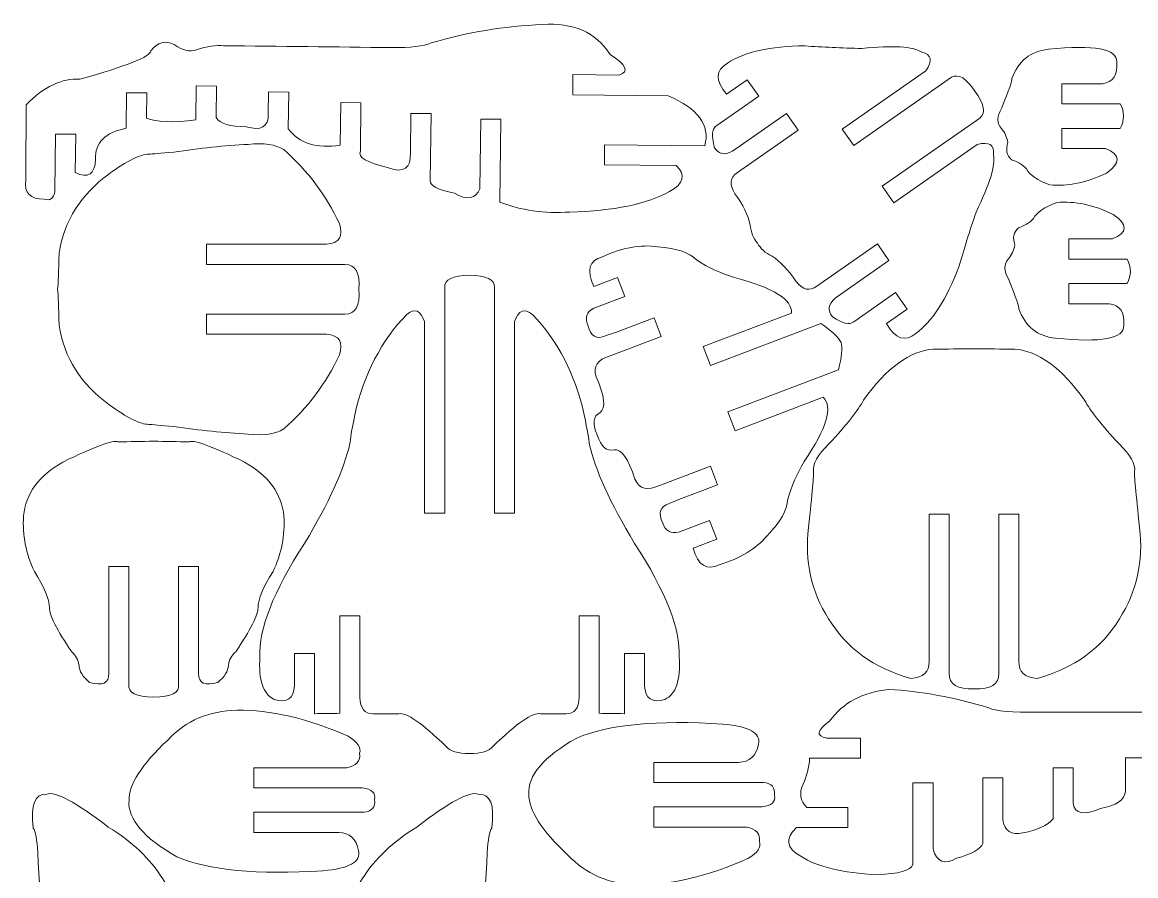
# Model space of a CAD drawing. Header units: inches. Extents: x -11.3 to 0.1, y -3 to 8.6.
# Drawn here: x -11.32 to -5.3, y 3.99 to 8.61 of the extents above; entities that cross this region are included whole.
import ezdxf

# ---------------------------------------------------------------- set-up
doc = ezdxf.new("R2010")
doc.units = ezdxf.units.IN
doc.header["$MEASUREMENT"] = 0
doc.layers.add('Layer 1', color=7, linetype='Continuous')

msp = doc.modelspace()

# ---------------------------------------------------------------- linework, layer by layer
at = {"layer": 'Layer 1', "color": 1, "lineweight": 9}
for points, knots in [([(-8.0953, 8.3255), (-8.0403, 8.3432), (-8.0569, 8.3805), (-8.1451, 8.4375), (-8.1451, 8.4375), (-8.2231, 8.5573), (-8.3448, 8.6109), (-8.51, 8.5983), (-8.51, 8.5983), (-8.7191, 8.59), (-8.9198, 8.5569), (-9.1122, 8.4989), (-9.1122, 8.4989), (-9.1539, 8.481), (-9.2249, 8.4728), (-9.3254, 8.4741)], [0, 0, 0, 0, 0.25, 0.25, 0.25, 0.25, 0.5, 0.5, 0.5, 0.5, 0.75, 0.75, 0.75, 0.75, 1, 1, 1, 1]), ([(-9.3254, 8.4741), (-9.6288, 8.4775), (-9.9322, 8.4809), (-10.2357, 8.4843), (-10.2357, 8.4843), (-10.2762, 8.4888), (-10.325, 8.4815), (-10.3823, 8.4623), (-10.3823, 8.4623), (-10.419, 8.4489), (-10.4593, 8.4582), (-10.503, 8.4901), (-10.503, 8.4901), (-10.55, 8.5152), (-10.5924, 8.5037), (-10.6301, 8.4556), (-10.6301, 8.4556), (-10.6307, 8.425), (-10.7583, 8.3742), (-11.0128, 8.3034)], [0, 0, 0, 0, 0.2, 0.2, 0.2, 0.2, 0.4, 0.4, 0.4, 0.4, 0.6, 0.6, 0.6, 0.6, 0.8, 0.8, 0.8, 0.8, 1, 1, 1, 1]), ([(-6.4371, 8.3485), (-6.398, 8.4032), (-6.4051, 8.437), (-6.4584, 8.4501), (-6.4584, 8.4501), (-6.5067, 8.4802), (-6.6145, 8.4865), (-6.7819, 8.4692), (-6.7819, 8.4692), (-6.8927, 8.4716), (-6.9959, 8.4763), (-7.0915, 8.4833), (-7.0915, 8.4833), (-7.2798, 8.4822), (-7.4193, 8.4508), (-7.51, 8.3891)], [0, 0, 0, 0, 0.25, 0.25, 0.25, 0.25, 0.5, 0.5, 0.5, 0.5, 0.75, 0.75, 0.75, 0.75, 1, 1, 1, 1]), ([(-5.4636, 7.9281), (-5.3818, 7.8939), (-5.3805, 7.8497), (-5.4598, 7.7956), (-5.4598, 7.7956), (-5.5667, 7.7439), (-5.6686, 7.7225), (-5.7655, 7.7313), (-5.7655, 7.7313), (-5.8316, 7.7552), (-5.8737, 7.7842), (-5.892, 7.8183), (-5.892, 7.8183), (-5.9153, 7.8422), (-5.9423, 7.8586), (-5.9731, 7.8674), (-5.9731, 7.8674), (-5.9996, 7.892), (-6.0058, 7.9229), (-5.992, 7.9601), (-5.992, 7.9601), (-5.9977, 7.9903), (-6.0096, 8.0156), (-6.0279, 8.0357), (-6.0279, 8.0357), (-6.0537, 8.0641), (-6.053, 8.1013), (-6.026, 8.1473), (-6.026, 8.1473), (-5.9864, 8.2456), (-5.9681, 8.2986), (-5.9712, 8.3061), (-5.9712, 8.3061), (-5.9367, 8.4019), (-5.8706, 8.4549), (-5.7731, 8.4649), (-5.7731, 8.4649), (-5.524, 8.4901), (-5.4007, 8.4675), (-5.4032, 8.3969), (-5.4032, 8.3969), (-5.3972, 8.3254), (-5.4233, 8.2859), (-5.4816, 8.2784)], [0, 0, 0, 0, 0.090909, 0.090909, 0.090909, 0.090909, 0.181818, 0.181818, 0.181818, 0.181818, 0.272727, 0.272727, 0.272727, 0.272727, 0.363636, 0.363636, 0.363636, 0.363636, 0.454545, 0.454545, 0.454545, 0.454545, 0.545455, 0.545455, 0.545455, 0.545455, 0.636364, 0.636364, 0.636364, 0.636364, 0.727273, 0.727273, 0.727273, 0.727273, 0.818182, 0.818182, 0.818182, 0.818182, 0.909091, 0.909091, 0.909091, 0.909091, 1, 1, 1, 1]), ([(-8.0953, 8.3255), (-8.0953, 8.3255), (-8.3458, 8.3283), (-8.3458, 8.3283), (-8.3458, 8.3283), (-8.3458, 8.3283), (-8.347, 8.2193), (-8.347, 8.2193), (-8.347, 8.2193), (-8.347, 8.2193), (-7.83, 8.2135), (-7.83, 8.2135)], [0, 0, 0, 0, 0.333333, 0.333333, 0.333333, 0.333333, 0.666667, 0.666667, 0.666667, 0.666667, 1, 1, 1, 1]), ([(-6.4371, 8.3485), (-6.4371, 8.3485), (-6.8889, 8.0332), (-6.8889, 8.0332), (-6.8889, 8.0332), (-6.8889, 8.0332), (-6.8265, 7.9438), (-6.8265, 7.9438), (-6.8265, 7.9438), (-6.8265, 7.9438), (-6.2972, 8.3132), (-6.2972, 8.3132)], [0, 0, 0, 0, 0.333333, 0.333333, 0.333333, 0.333333, 0.666667, 0.666667, 0.666667, 0.666667, 1, 1, 1, 1]), ([(-11.1482, 7.6966), (-11.1543, 7.6585), (-11.174, 7.6444), (-11.2073, 7.6541), (-11.2073, 7.6541), (-11.2823, 7.6531), (-11.3153, 7.688), (-11.3063, 7.7591), (-11.3063, 7.7591), (-11.3054, 7.8944), (-11.3045, 8.0297), (-11.3036, 8.165), (-11.3036, 8.165), (-11.2073, 8.2627), (-11.1104, 8.3089), (-11.0128, 8.3034)], [0, 0, 0, 0, 0.25, 0.25, 0.25, 0.25, 0.5, 0.5, 0.5, 0.5, 0.75, 0.75, 0.75, 0.75, 1, 1, 1, 1]), ([(-10.3857, 8.083), (-10.3857, 8.083), (-10.3836, 8.2673), (-10.3836, 8.2673), (-10.3836, 8.2673), (-10.3836, 8.2673), (-10.2746, 8.266), (-10.2746, 8.266), (-10.2746, 8.266), (-10.2746, 8.266), (-10.2766, 8.095), (-10.2766, 8.095)], [0, 0, 0, 0, 0.333333, 0.333333, 0.333333, 0.333333, 0.666667, 0.666667, 0.666667, 0.666667, 1, 1, 1, 1]), ([(-7.5152, 8.2215), (-7.5152, 8.2215), (-7.403, 8.2998), (-7.403, 8.2998), (-7.403, 8.2998), (-7.403, 8.2998), (-7.3407, 8.2104), (-7.3407, 8.2104), (-7.3407, 8.2104), (-7.3407, 8.2104), (-7.5676, 8.052), (-7.5676, 8.052)], [0, 0, 0, 0, 0.333333, 0.333333, 0.333333, 0.333333, 0.666667, 0.666667, 0.666667, 0.666667, 1, 1, 1, 1]), ([(-5.3843, 8.1694), (-5.3843, 8.1694), (-5.7005, 8.1694), (-5.7005, 8.1694), (-5.7005, 8.1694), (-5.7005, 8.1694), (-5.7005, 8.2784), (-5.7005, 8.2784), (-5.7005, 8.2784), (-5.7005, 8.2784), (-5.4816, 8.2784), (-5.4816, 8.2784)], [0, 0, 0, 0, 0.333333, 0.333333, 0.333333, 0.333333, 0.666667, 0.666667, 0.666667, 0.666667, 1, 1, 1, 1]), ([(-10.7624, 8.0381), (-10.7624, 8.0381), (-10.7603, 8.2299), (-10.7603, 8.2299), (-10.7603, 8.2299), (-10.7603, 8.2299), (-10.6513, 8.2287), (-10.6513, 8.2287), (-10.6513, 8.2287), (-10.6513, 8.2287), (-10.6528, 8.0916), (-10.6528, 8.0916)], [0, 0, 0, 0, 0.333333, 0.333333, 0.333333, 0.333333, 0.666667, 0.666667, 0.666667, 0.666667, 1, 1, 1, 1]), ([(-9.994, 8.1145), (-9.994, 8.1145), (-9.9926, 8.2346), (-9.9926, 8.2346), (-9.9926, 8.2346), (-9.9926, 8.2346), (-9.8836, 8.2333), (-9.8836, 8.2333), (-9.8836, 8.2333), (-9.8836, 8.2333), (-9.8859, 8.034), (-9.8859, 8.034)], [0, 0, 0, 0, 0.333333, 0.333333, 0.333333, 0.333333, 0.666667, 0.666667, 0.666667, 0.666667, 1, 1, 1, 1]), ([(-9.6045, 7.9459), (-9.6045, 7.9459), (-9.6019, 8.1772), (-9.6019, 8.1772), (-9.6019, 8.1772), (-9.6019, 8.1772), (-9.4929, 8.176), (-9.4929, 8.176), (-9.4929, 8.176), (-9.4929, 8.176), (-9.4959, 7.9144), (-9.4959, 7.9144)], [0, 0, 0, 0, 0.333333, 0.333333, 0.333333, 0.333333, 0.666667, 0.666667, 0.666667, 0.666667, 1, 1, 1, 1]), ([(-9.994, 8.1145), (-9.9929, 8.0446), (-10.0328, 8.0218), (-10.1139, 8.046), (-10.1139, 8.046), (-10.2006, 8.0463), (-10.2548, 8.0626), (-10.2766, 8.095)], [0, 0, 0, 0, 0.5, 0.5, 0.5, 0.5, 1, 1, 1, 1]), ([(-9.225, 7.9039), (-9.225, 7.9039), (-9.2226, 8.1182), (-9.2226, 8.1182), (-9.2226, 8.1182), (-9.2226, 8.1182), (-9.1136, 8.117), (-9.1136, 8.117), (-9.1136, 8.117), (-9.1136, 8.117), (-9.1177, 7.7535), (-9.1177, 7.7535)], [0, 0, 0, 0, 0.333333, 0.333333, 0.333333, 0.333333, 0.666667, 0.666667, 0.666667, 0.666667, 1, 1, 1, 1]), ([(-8.8491, 7.7109), (-8.8491, 7.7109), (-8.8448, 8.0876), (-8.8448, 8.0876), (-8.8448, 8.0876), (-8.8448, 8.0876), (-8.7358, 8.0864), (-8.7358, 8.0864), (-8.7358, 8.0864), (-8.7358, 8.0864), (-8.7409, 7.6385), (-8.7409, 7.6385)], [0, 0, 0, 0, 0.333333, 0.333333, 0.333333, 0.333333, 0.666667, 0.666667, 0.666667, 0.666667, 1, 1, 1, 1]), ([(-7.4822, 7.9131), (-7.4822, 7.9131), (-7.1901, 8.1169), (-7.1901, 8.1169), (-7.1901, 8.1169), (-7.1901, 8.1169), (-7.1278, 8.0276), (-7.1278, 8.0276), (-7.1278, 8.0276), (-7.1278, 8.0276), (-7.4562, 7.7983), (-7.4562, 7.7983)], [0, 0, 0, 0, 0.333333, 0.333333, 0.333333, 0.333333, 0.666667, 0.666667, 0.666667, 0.666667, 1, 1, 1, 1]), ([(-6.1435, 8.0931), (-6.1435, 8.0931), (-6.6729, 7.7236), (-6.6729, 7.7236), (-6.6729, 7.7236), (-6.6729, 7.7236), (-6.6105, 7.6343), (-6.6105, 7.6343), (-6.6105, 7.6343), (-6.6105, 7.6343), (-6.1587, 7.9496), (-6.1587, 7.9496)], [0, 0, 0, 0, 0.333333, 0.333333, 0.333333, 0.333333, 0.666667, 0.666667, 0.666667, 0.666667, 1, 1, 1, 1]), ([(-11.0381, 7.7976), (-10.9678, 7.7647), (-10.9314, 7.7889), (-10.9288, 7.87), (-10.9288, 7.87), (-10.9322, 7.9594), (-10.8767, 8.0155), (-10.7624, 8.0381)], [0, 0, 0, 0, 0.5, 0.5, 0.5, 0.5, 1, 1, 1, 1]), ([(-7.5676, 8.052), (-7.5929, 8.0365), (-7.5974, 7.9978), (-7.581, 7.9358), (-7.581, 7.9358), (-7.5606, 7.8978), (-7.5277, 7.8902), (-7.4822, 7.9131)], [0, 0, 0, 0, 0.5, 0.5, 0.5, 0.5, 1, 1, 1, 1]), ([(-5.4636, 7.9281), (-5.4636, 7.9281), (-5.7005, 7.9281), (-5.7005, 7.9281), (-5.7005, 7.9281), (-5.7005, 7.9281), (-5.7005, 8.0371), (-5.7005, 8.0371), (-5.7005, 8.0371), (-5.7005, 8.0371), (-5.3843, 8.0371), (-5.3843, 8.0371)], [0, 0, 0, 0, 0.333333, 0.333333, 0.333333, 0.333333, 0.666667, 0.666667, 0.666667, 0.666667, 1, 1, 1, 1]), ([(-11.1482, 7.6966), (-11.1482, 7.6966), (-11.1447, 8.0061), (-11.1447, 8.0061), (-11.1447, 8.0061), (-11.1447, 8.0061), (-11.0357, 8.0049), (-11.0357, 8.0049), (-11.0357, 8.0049), (-11.0357, 8.0049), (-11.0381, 7.7976), (-11.0381, 7.7976)], [0, 0, 0, 0, 0.333333, 0.333333, 0.333333, 0.333333, 0.666667, 0.666667, 0.666667, 0.666667, 1, 1, 1, 1]), ([(-9.6794, 7.4101), (-9.6095, 7.4162), (-9.5861, 7.4534), (-9.6095, 7.5219), (-9.6095, 7.5219), (-9.6807, 7.6754), (-9.7809, 7.8087), (-9.9101, 7.922), (-9.9101, 7.922), (-9.9542, 7.9503), (-10.0185, 7.9597), (-10.103, 7.9503), (-10.103, 7.9503), (-10.2309, 7.944), (-10.3652, 7.9301), (-10.5058, 7.9087), (-10.5058, 7.9087), (-10.577, 7.9026), (-10.6217, 7.8989), (-10.64, 7.8976), (-10.64, 7.8976), (-10.6851, 7.8982), (-10.7572, 7.8624), (-10.8565, 7.79), (-10.8565, 7.79), (-11.0075, 7.681), (-11.0973, 7.5382), (-11.126, 7.3615), (-11.126, 7.3615), (-11.1285, 7.2628), (-11.131, 7.1979), (-11.1335, 7.1668)], [0, 0, 0, 0, 0.125, 0.125, 0.125, 0.125, 0.25, 0.25, 0.25, 0.25, 0.375, 0.375, 0.375, 0.375, 0.5, 0.5, 0.5, 0.5, 0.625, 0.625, 0.625, 0.625, 0.75, 0.75, 0.75, 0.75, 0.875, 0.875, 0.875, 0.875, 1, 1, 1, 1]), ([(-6.1587, 7.9496), (-6.0939, 7.9674), (-6.0646, 7.949), (-6.0707, 7.8945), (-6.0707, 7.8945), (-6.0591, 7.8388), (-6.0903, 7.7354), (-6.1644, 7.5843), (-6.1644, 7.5843), (-6.2003, 7.4794), (-6.2315, 7.381), (-6.2579, 7.2889), (-6.2579, 7.2889), (-6.3239, 7.1125), (-6.4015, 6.9923), (-6.4907, 6.9285)], [0, 0, 0, 0, 0.25, 0.25, 0.25, 0.25, 0.5, 0.5, 0.5, 0.5, 0.75, 0.75, 0.75, 0.75, 1, 1, 1, 1]), ([(-9.225, 7.9039), (-9.2222, 7.8201), (-9.2615, 7.7935), (-9.3431, 7.824), (-9.3431, 7.824), (-9.4604, 7.8511), (-9.5114, 7.8813), (-9.4959, 7.9144)], [0, 0, 0, 0, 0.5, 0.5, 0.5, 0.5, 1, 1, 1, 1]), ([(-7.6327, 7.9427), (-7.6327, 7.9427), (-8.1742, 7.9488), (-8.1742, 7.9488), (-8.1742, 7.9488), (-8.1742, 7.9488), (-8.1755, 7.8398), (-8.1755, 7.8398), (-8.1755, 7.8398), (-8.1755, 7.8398), (-7.787, 7.8354), (-7.787, 7.8354)], [0, 0, 0, 0, 0.333333, 0.333333, 0.333333, 0.333333, 0.666667, 0.666667, 0.666667, 0.666667, 1, 1, 1, 1]), ([(-7.787, 7.8354), (-7.7334, 7.7853), (-7.7453, 7.7387), (-7.8226, 7.6956), (-7.8226, 7.6956), (-7.9438, 7.6277), (-8.1238, 7.5907), (-8.3627, 7.5846), (-8.3627, 7.5846), (-8.5008, 7.5754), (-8.6268, 7.5934), (-8.7409, 7.6385)], [0, 0, 0, 0, 0.333333, 0.333333, 0.333333, 0.333333, 0.666667, 0.666667, 0.666667, 0.666667, 1, 1, 1, 1]), ([(-7.4562, 7.7983), (-7.4961, 7.7723), (-7.5005, 7.734), (-7.4695, 7.6835), (-7.4695, 7.6835), (-7.4253, 7.6235), (-7.3978, 7.5675), (-7.3868, 7.5154), (-7.3868, 7.5154), (-7.3822, 7.4748), (-7.3692, 7.4418), (-7.3477, 7.4164)], [0, 0, 0, 0, 0.333333, 0.333333, 0.333333, 0.333333, 0.666667, 0.666667, 0.666667, 0.666667, 1, 1, 1, 1]), ([(-8.8491, 7.7109), (-8.8718, 7.6545), (-8.9179, 7.6462), (-8.9874, 7.686), (-8.9874, 7.686), (-9.077, 7.7052), (-9.1205, 7.7277), (-9.1177, 7.7535)], [0, 0, 0, 0, 0.5, 0.5, 0.5, 0.5, 1, 1, 1, 1]), ([(-5.4258, 7.4391), (-5.3441, 7.4733), (-5.3428, 7.5175), (-5.4221, 7.5716), (-5.4221, 7.5716), (-5.529, 7.6233), (-5.6309, 7.6447), (-5.7278, 7.6359), (-5.7278, 7.6359), (-5.7939, 7.612), (-5.836, 7.583), (-5.8542, 7.5489), (-5.8542, 7.5489), (-5.8775, 7.525), (-5.9046, 7.5086), (-5.9354, 7.4998), (-5.9354, 7.4998), (-5.9618, 7.4752), (-5.9681, 7.4443), (-5.9543, 7.4071), (-5.9543, 7.4071), (-5.9599, 7.3769), (-5.9719, 7.3517), (-5.9901, 7.3315), (-5.9901, 7.3315), (-6.0159, 7.3031), (-6.0153, 7.266), (-5.9882, 7.2199), (-5.9882, 7.2199), (-5.9486, 7.1216), (-5.9304, 7.0687), (-5.9335, 7.0611), (-5.9335, 7.0611), (-5.8989, 6.9653), (-5.8329, 6.9124), (-5.7353, 6.9023), (-5.7353, 6.9023), (-5.4862, 6.8771), (-5.3629, 6.8997), (-5.3654, 6.9703), (-5.3654, 6.9703), (-5.3594, 7.0418), (-5.3856, 7.0813), (-5.4439, 7.0888)], [0, 0, 0, 0, 0.090909, 0.090909, 0.090909, 0.090909, 0.181818, 0.181818, 0.181818, 0.181818, 0.272727, 0.272727, 0.272727, 0.272727, 0.363636, 0.363636, 0.363636, 0.363636, 0.454545, 0.454545, 0.454545, 0.454545, 0.545455, 0.545455, 0.545455, 0.545455, 0.636364, 0.636364, 0.636364, 0.636364, 0.727273, 0.727273, 0.727273, 0.727273, 0.818182, 0.818182, 0.818182, 0.818182, 0.909091, 0.909091, 0.909091, 0.909091, 1, 1, 1, 1]), ([(-9.5792, 7.3011), (-9.5792, 7.3011), (-10.3291, 7.3011), (-10.3291, 7.3011), (-10.3291, 7.3011), (-10.3291, 7.3011), (-10.3291, 7.4101), (-10.3291, 7.4101), (-10.3291, 7.4101), (-10.3291, 7.4101), (-9.6794, 7.4101), (-9.6794, 7.4101)], [0, 0, 0, 0, 0.333333, 0.333333, 0.333333, 0.333333, 0.666667, 0.666667, 0.666667, 0.666667, 1, 1, 1, 1]), ([(-8.1861, 7.343), (-8.0779, 7.3921), (-7.9786, 7.41), (-7.8882, 7.3967), (-7.8882, 7.3967), (-7.7817, 7.3879), (-7.7114, 7.3642), (-7.6771, 7.3254), (-7.6771, 7.3254), (-7.6128, 7.2838), (-7.5441, 7.252), (-7.4711, 7.2299), (-7.4711, 7.2299), (-7.2617, 7.1754), (-7.1592, 7.1113), (-7.1636, 7.0377)], [0, 0, 0, 0, 0.25, 0.25, 0.25, 0.25, 0.5, 0.5, 0.5, 0.5, 0.75, 0.75, 0.75, 0.75, 1, 1, 1, 1]), ([(-7.0266, 7.1828), (-7.0648, 7.1544), (-7.1023, 7.1634), (-7.139, 7.21), (-7.139, 7.21), (-7.1801, 7.2721), (-7.2231, 7.3173), (-7.2682, 7.3456), (-7.2682, 7.3456), (-7.3048, 7.3638), (-7.3313, 7.3875), (-7.3477, 7.4164)], [0, 0, 0, 0, 0.333333, 0.333333, 0.333333, 0.333333, 0.666667, 0.666667, 0.666667, 0.666667, 1, 1, 1, 1]), ([(-6.9278, 7.1188), (-6.9278, 7.1188), (-6.6358, 7.3226), (-6.6358, 7.3226), (-6.6358, 7.3226), (-6.6358, 7.3226), (-6.6982, 7.412), (-6.6982, 7.412), (-6.6982, 7.412), (-6.6982, 7.412), (-7.0266, 7.1828), (-7.0266, 7.1828)], [0, 0, 0, 0, 0.333333, 0.333333, 0.333333, 0.333333, 0.666667, 0.666667, 0.666667, 0.666667, 1, 1, 1, 1]), ([(-5.4258, 7.4391), (-5.4258, 7.4391), (-5.6628, 7.4391), (-5.6628, 7.4391), (-5.6628, 7.4391), (-5.6628, 7.4391), (-5.6628, 7.3301), (-5.6628, 7.3301), (-5.6628, 7.3301), (-5.6628, 7.3301), (-5.3466, 7.3301), (-5.3466, 7.3301)], [0, 0, 0, 0, 0.333333, 0.333333, 0.333333, 0.333333, 0.666667, 0.666667, 0.666667, 0.666667, 1, 1, 1, 1]), ([(-8.2321, 7.1817), (-8.2321, 7.1817), (-8.1042, 7.2302), (-8.1042, 7.2302), (-8.1042, 7.2302), (-8.1042, 7.2302), (-8.0656, 7.1283), (-8.0656, 7.1283), (-8.0656, 7.1283), (-8.0656, 7.1283), (-8.2335, 7.0647), (-8.2335, 7.0647)], [0, 0, 0, 0, 0.333333, 0.333333, 0.333333, 0.333333, 0.666667, 0.666667, 0.666667, 0.666667, 1, 1, 1, 1]), ([(-9.1484, 6.992), (-9.1484, 6.992), (-9.1484, 5.9553), (-9.1484, 5.9553), (-9.1484, 5.9553), (-9.1484, 5.9553), (-9.0394, 5.9553), (-9.0394, 5.9553), (-9.0394, 5.9553), (-9.0394, 5.9553), (-9.0394, 7.1773), (-9.0394, 7.1773)], [0, 0, 0, 0, 0.333333, 0.333333, 0.333333, 0.333333, 0.666667, 0.666667, 0.666667, 0.666667, 1, 1, 1, 1]), ([(-8.7708, 7.1773), (-8.7708, 7.1773), (-8.7709, 5.9553), (-8.7709, 5.9553), (-8.7709, 5.9553), (-8.7709, 5.9553), (-8.6618, 5.9553), (-8.6618, 5.9553), (-8.6618, 5.9553), (-8.6618, 5.9553), (-8.6618, 6.992), (-8.6618, 6.992)], [0, 0, 0, 0, 0.333333, 0.333333, 0.333333, 0.333333, 0.666667, 0.666667, 0.666667, 0.666667, 1, 1, 1, 1]), ([(-5.3466, 7.1978), (-5.3466, 7.1978), (-5.6628, 7.1978), (-5.6628, 7.1978), (-5.6628, 7.1978), (-5.6628, 7.1978), (-5.6628, 7.0888), (-5.6628, 7.0888), (-5.6628, 7.0888), (-5.6628, 7.0888), (-5.4439, 7.0888), (-5.4439, 7.0888)], [0, 0, 0, 0, 0.333333, 0.333333, 0.333333, 0.333333, 0.666667, 0.666667, 0.666667, 0.666667, 1, 1, 1, 1]), ([(-9.6794, 6.9236), (-9.6095, 6.9175), (-9.5861, 6.8802), (-9.6095, 6.8118), (-9.6095, 6.8118), (-9.6807, 6.6583), (-9.7809, 6.525), (-9.9101, 6.4117), (-9.9101, 6.4117), (-9.9542, 6.3834), (-10.0185, 6.374), (-10.103, 6.3834), (-10.103, 6.3834), (-10.2309, 6.3897), (-10.3652, 6.4035), (-10.5058, 6.4249), (-10.5058, 6.4249), (-10.577, 6.431), (-10.6217, 6.4347), (-10.64, 6.4361), (-10.64, 6.4361), (-10.6851, 6.4354), (-10.7572, 6.4713), (-10.8565, 6.5436), (-10.8565, 6.5436), (-11.0075, 6.6526), (-11.0973, 6.7955), (-11.126, 6.9722), (-11.126, 6.9722), (-11.1285, 7.0709), (-11.131, 7.1358), (-11.1335, 7.1668)], [0, 0, 0, 0, 0.125, 0.125, 0.125, 0.125, 0.25, 0.25, 0.25, 0.25, 0.375, 0.375, 0.375, 0.375, 0.5, 0.5, 0.5, 0.5, 0.625, 0.625, 0.625, 0.625, 0.75, 0.75, 0.75, 0.75, 0.875, 0.875, 0.875, 0.875, 1, 1, 1, 1]), ([(-6.8269, 6.9908), (-6.8502, 6.9724), (-6.8881, 6.9815), (-6.9406, 7.0182), (-6.9406, 7.0182), (-6.9693, 7.0505), (-6.965, 7.084), (-6.9278, 7.1188)], [0, 0, 0, 0, 0.5, 0.5, 0.5, 0.5, 1, 1, 1, 1]), ([(-6.6498, 6.9815), (-6.6498, 6.9815), (-6.5376, 7.0597), (-6.5376, 7.0597), (-6.5376, 7.0597), (-6.5376, 7.0597), (-6.6, 7.1491), (-6.6, 7.1491), (-6.6, 7.1491), (-6.6, 7.1491), (-6.8269, 6.9908), (-6.8269, 6.9908)], [0, 0, 0, 0, 0.333333, 0.333333, 0.333333, 0.333333, 0.666667, 0.666667, 0.666667, 0.666667, 1, 1, 1, 1]), ([(-9.1484, 6.992), (-9.1708, 7.0534), (-9.203, 7.0663), (-9.245, 7.0307), (-9.245, 7.0307), (-9.3826, 6.8889), (-9.4763, 6.708), (-9.526, 6.4881)], [0, 0, 0, 0, 0.5, 0.5, 0.5, 0.5, 1, 1, 1, 1]), ([(-8.6618, 6.992), (-8.6394, 7.0534), (-8.6072, 7.0663), (-8.5652, 7.0307), (-8.5652, 7.0307), (-8.4276, 6.8889), (-8.334, 6.708), (-8.2842, 6.4881)], [0, 0, 0, 0, 0.5, 0.5, 0.5, 0.5, 1, 1, 1, 1]), ([(-8.2335, 7.0647), (-8.2721, 7.0438), (-8.2827, 7.013), (-8.2652, 6.9724), (-8.2652, 6.9724), (-8.25, 6.9126), (-8.2178, 6.8935), (-8.1687, 6.9151)], [0, 0, 0, 0, 0.5, 0.5, 0.5, 0.5, 1, 1, 1, 1]), ([(-9.6794, 6.9236), (-9.6794, 6.9236), (-10.3291, 6.9236), (-10.3291, 6.9236), (-10.3291, 6.9236), (-10.3291, 6.9236), (-10.3291, 7.0326), (-10.3291, 7.0326), (-10.3291, 7.0326), (-10.3291, 7.0326), (-9.5792, 7.0326), (-9.5792, 7.0326)], [0, 0, 0, 0, 0.333333, 0.333333, 0.333333, 0.333333, 0.666667, 0.666667, 0.666667, 0.666667, 1, 1, 1, 1]), ([(-8.1687, 6.9151), (-8.151, 6.9214), (-8.1334, 6.9276), (-8.1157, 6.9338), (-8.1157, 6.9338), (-8.1157, 6.9338), (-7.9066, 7.0131), (-7.9066, 7.0131), (-7.9066, 7.0131), (-7.9066, 7.0131), (-7.868, 6.9112), (-7.868, 6.9112), (-7.868, 6.9112), (-7.868, 6.9112), (-8.1385, 6.8086), (-8.1385, 6.8086), (-8.1385, 6.8086), (-8.2128, 6.7879), (-8.24, 6.7495), (-8.2202, 6.6936), (-8.2202, 6.6936), (-8.1733, 6.5876), (-8.1663, 6.523), (-8.1992, 6.4997), (-8.1992, 6.4997), (-8.2366, 6.4808), (-8.2416, 6.4406), (-8.2142, 6.3792)], [0, 0, 0, 0, 0.142857, 0.142857, 0.142857, 0.142857, 0.285714, 0.285714, 0.285714, 0.285714, 0.428571, 0.428571, 0.428571, 0.428571, 0.571429, 0.571429, 0.571429, 0.571429, 0.714286, 0.714286, 0.714286, 0.714286, 0.857143, 0.857143, 0.857143, 0.857143, 1, 1, 1, 1]), ([(-7.1636, 7.0377), (-7.1636, 7.0377), (-7.6409, 6.8567), (-7.6409, 6.8567), (-7.6409, 6.8567), (-7.6409, 6.8567), (-7.6023, 6.7548), (-7.6023, 6.7548), (-7.6023, 6.7548), (-7.6023, 6.7548), (-7.0047, 6.9814), (-7.0047, 6.9814)], [0, 0, 0, 0, 0.333333, 0.333333, 0.333333, 0.333333, 0.666667, 0.666667, 0.666667, 0.666667, 1, 1, 1, 1]), ([(-6.419, 5.1545), (-6.4165, 5.0972), (-6.4493, 5.0663), (-6.5172, 5.0619), (-6.5172, 5.0619), (-6.7185, 5.1179), (-6.867, 5.2257), (-6.9626, 5.3852), (-6.9626, 5.3852), (-7.0565, 5.5318), (-7.0929, 5.6963), (-7.0716, 5.8786), (-7.0716, 5.8786), (-7.0513, 6.0653), (-7.042, 6.1662), (-7.0437, 6.1813), (-7.0437, 6.1813), (-7.0513, 6.2197), (-7.0236, 6.2695), (-6.9607, 6.3306), (-6.9607, 6.3306), (-6.867, 6.4309), (-6.8047, 6.5096), (-6.7739, 6.567), (-6.7739, 6.567), (-6.648, 6.7422), (-6.5222, 6.8342), (-6.3964, 6.8431), (-6.3964, 6.8431), (-6.3229, 6.8437), (-6.2493, 6.8443), (-6.1758, 6.845)], [0, 0, 0, 0, 0.125, 0.125, 0.125, 0.125, 0.25, 0.25, 0.25, 0.25, 0.375, 0.375, 0.375, 0.375, 0.5, 0.5, 0.5, 0.5, 0.625, 0.625, 0.625, 0.625, 0.75, 0.75, 0.75, 0.75, 0.875, 0.875, 0.875, 0.875, 1, 1, 1, 1]), ([(-5.9326, 5.1545), (-5.935, 5.0972), (-5.9023, 5.0663), (-5.8344, 5.0619), (-5.8344, 5.0619), (-5.6331, 5.1179), (-5.4846, 5.2257), (-5.389, 5.3852), (-5.389, 5.3852), (-5.295, 5.5318), (-5.2587, 5.6963), (-5.2799, 5.8786), (-5.2799, 5.8786), (-5.3003, 6.0653), (-5.3096, 6.1662), (-5.3078, 6.1813), (-5.3078, 6.1813), (-5.3003, 6.2197), (-5.328, 6.2695), (-5.3909, 6.3306), (-5.3909, 6.3306), (-5.4846, 6.4309), (-5.5469, 6.5096), (-5.5777, 6.567), (-5.5777, 6.567), (-5.7035, 6.7422), (-5.8293, 6.8342), (-5.9552, 6.8431), (-5.9552, 6.8431), (-6.0287, 6.8437), (-6.1022, 6.8443), (-6.1758, 6.845)], [0, 0, 0, 0, 0.125, 0.125, 0.125, 0.125, 0.25, 0.25, 0.25, 0.25, 0.375, 0.375, 0.375, 0.375, 0.5, 0.5, 0.5, 0.5, 0.625, 0.625, 0.625, 0.625, 0.75, 0.75, 0.75, 0.75, 0.875, 0.875, 0.875, 0.875, 1, 1, 1, 1]), ([(-6.9096, 6.7303), (-6.9096, 6.7303), (-7.5071, 6.5038), (-7.5071, 6.5038), (-7.5071, 6.5038), (-7.5071, 6.5038), (-7.4685, 6.4019), (-7.4685, 6.4019), (-7.4685, 6.4019), (-7.4685, 6.4019), (-6.9911, 6.5828), (-6.9911, 6.5828)], [0, 0, 0, 0, 0.333333, 0.333333, 0.333333, 0.333333, 0.666667, 0.666667, 0.666667, 0.666667, 1, 1, 1, 1]), ([(-7.5542, 5.6764), (-7.4406, 5.7114), (-7.3544, 5.7638), (-7.2956, 5.8337), (-7.2956, 5.8337), (-7.2217, 5.9108), (-7.1848, 5.9753), (-7.1849, 6.027), (-7.1849, 6.027), (-7.1643, 6.1007), (-7.134, 6.1701), (-7.0939, 6.2351), (-7.0939, 6.2351), (-6.9732, 6.4147), (-6.939, 6.5306), (-6.9911, 6.5828)], [0, 0, 0, 0, 0.25, 0.25, 0.25, 0.25, 0.5, 0.5, 0.5, 0.5, 0.75, 0.75, 0.75, 0.75, 1, 1, 1, 1]), ([(-9.526, 6.4881), (-9.5424, 6.4036), (-9.5512, 6.3519), (-9.5524, 6.333), (-9.5524, 6.333), (-9.5839, 6.1931), (-9.6657, 6.0128), (-9.7978, 5.7922), (-9.7978, 5.7922), (-9.9664, 5.5332), (-10.0469, 5.3283), (-10.0393, 5.1777), (-10.0393, 5.1777), (-10.0475, 5.0523), (-10.0217, 4.976), (-9.962, 4.9489)], [0, 0, 0, 0, 0.25, 0.25, 0.25, 0.25, 0.5, 0.5, 0.5, 0.5, 0.75, 0.75, 0.75, 0.75, 1, 1, 1, 1]), ([(-8.2842, 6.4881), (-8.2679, 6.4036), (-8.2591, 6.3519), (-8.2578, 6.333), (-8.2578, 6.333), (-8.2263, 6.1931), (-8.1446, 6.0128), (-8.0125, 5.7922), (-8.0125, 5.7922), (-7.8439, 5.5332), (-7.7633, 5.3283), (-7.7709, 5.1777), (-7.7709, 5.1777), (-7.7627, 5.0523), (-7.7885, 4.976), (-7.8483, 4.9489)], [0, 0, 0, 0, 0.25, 0.25, 0.25, 0.25, 0.5, 0.5, 0.5, 0.5, 0.75, 0.75, 0.75, 0.75, 1, 1, 1, 1]), ([(-11.0576, 5.2054), (-11.1381, 5.3252), (-11.1784, 5.4046), (-11.1784, 5.4437), (-11.1784, 5.4437), (-11.179, 5.4915), (-11.2061, 5.5571), (-11.2595, 5.6403), (-11.2595, 5.6403), (-11.3055, 5.7367), (-11.325, 5.837), (-11.318, 5.9409), (-11.318, 5.9409), (-11.3066, 6.061), (-11.2358, 6.158), (-11.1056, 6.2319), (-11.1056, 6.2319), (-10.9334, 6.3161), (-10.8341, 6.3526), (-10.8077, 6.3413), (-10.8077, 6.3413), (-10.7431, 6.3425), (-10.6785, 6.3438), (-10.6139, 6.345)], [0, 0, 0, 0, 0.166667, 0.166667, 0.166667, 0.166667, 0.333333, 0.333333, 0.333333, 0.333333, 0.5, 0.5, 0.5, 0.5, 0.666667, 0.666667, 0.666667, 0.666667, 0.833333, 0.833333, 0.833333, 0.833333, 1, 1, 1, 1]), ([(-10.1702, 5.2054), (-10.0896, 5.3252), (-10.0494, 5.4046), (-10.0494, 5.4437), (-10.0494, 5.4437), (-10.0487, 5.4915), (-10.0217, 5.5571), (-9.9682, 5.6403), (-9.9682, 5.6403), (-9.9223, 5.7367), (-9.9028, 5.837), (-9.9097, 5.9409), (-9.9097, 5.9409), (-9.9211, 6.061), (-9.992, 6.158), (-10.1222, 6.2319), (-10.1222, 6.2319), (-10.2944, 6.3161), (-10.3936, 6.3526), (-10.42, 6.3413), (-10.42, 6.3413), (-10.4846, 6.3425), (-10.5493, 6.3438), (-10.6139, 6.345)], [0, 0, 0, 0, 0.166667, 0.166667, 0.166667, 0.166667, 0.333333, 0.333333, 0.333333, 0.333333, 0.5, 0.5, 0.5, 0.5, 0.666667, 0.666667, 0.666667, 0.666667, 0.833333, 0.833333, 0.833333, 0.833333, 1, 1, 1, 1]), ([(-7.8248, 6.0082), (-7.8075, 6.0153), (-7.7902, 6.0223), (-7.7728, 6.0294), (-7.7728, 6.0294), (-7.7728, 6.0294), (-7.5637, 6.1086), (-7.5637, 6.1086), (-7.5637, 6.1086), (-7.5637, 6.1086), (-7.6023, 6.2106), (-7.6023, 6.2106), (-7.6023, 6.2106), (-7.6023, 6.2106), (-7.8729, 6.108), (-7.8729, 6.108), (-7.8729, 6.108), (-7.9422, 6.0743), (-7.988, 6.0849), (-8.0103, 6.1399), (-8.0103, 6.1399), (-8.0454, 6.2504), (-8.083, 6.3034), (-8.1231, 6.299), (-8.1231, 6.299), (-8.1636, 6.2884), (-8.194, 6.3152), (-8.2142, 6.3792)], [0, 0, 0, 0, 0.142857, 0.142857, 0.142857, 0.142857, 0.285714, 0.285714, 0.285714, 0.285714, 0.428571, 0.428571, 0.428571, 0.428571, 0.571429, 0.571429, 0.571429, 0.571429, 0.714286, 0.714286, 0.714286, 0.714286, 0.857143, 0.857143, 0.857143, 0.857143, 1, 1, 1, 1]), ([(-7.7742, 5.8533), (-7.8169, 5.8433), (-7.8452, 5.8594), (-7.8591, 5.9014), (-7.8591, 5.9014), (-7.8874, 5.9562), (-7.8759, 5.9919), (-7.8248, 6.0082)], [0, 0, 0, 0, 0.5, 0.5, 0.5, 0.5, 1, 1, 1, 1]), ([(-7.6956, 5.7666), (-7.6956, 5.7666), (-7.5677, 5.8151), (-7.5677, 5.8151), (-7.5677, 5.8151), (-7.5677, 5.8151), (-7.6063, 5.917), (-7.6063, 5.917), (-7.6063, 5.917), (-7.6063, 5.917), (-7.7742, 5.8533), (-7.7742, 5.8533)], [0, 0, 0, 0, 0.333333, 0.333333, 0.333333, 0.333333, 0.666667, 0.666667, 0.666667, 0.666667, 1, 1, 1, 1]), ([(-6.419, 5.1545), (-6.419, 5.1545), (-6.419, 5.9505), (-6.419, 5.9505), (-6.419, 5.9505), (-6.419, 5.9505), (-6.31, 5.9505), (-6.31, 5.9505), (-6.31, 5.9505), (-6.31, 5.9505), (-6.31, 5.0883), (-6.31, 5.0883)], [0, 0, 0, 0, 0.333333, 0.333333, 0.333333, 0.333333, 0.666667, 0.666667, 0.666667, 0.666667, 1, 1, 1, 1]), ([(-6.0415, 5.0883), (-6.0415, 5.0883), (-6.0416, 5.9505), (-6.0416, 5.9505), (-6.0416, 5.9505), (-6.0416, 5.9505), (-5.9326, 5.9505), (-5.9326, 5.9505), (-5.9326, 5.9505), (-5.9326, 5.9505), (-5.9326, 5.1545), (-5.9326, 5.1545)], [0, 0, 0, 0, 0.333333, 0.333333, 0.333333, 0.333333, 0.666667, 0.666667, 0.666667, 0.666667, 1, 1, 1, 1]), ([(-10.8571, 5.0901), (-10.8571, 5.0901), (-10.8571, 5.6667), (-10.8571, 5.6667), (-10.8571, 5.6667), (-10.8571, 5.6667), (-10.7481, 5.6667), (-10.7481, 5.6667), (-10.7481, 5.6667), (-10.7481, 5.6667), (-10.7481, 5.0314), (-10.7481, 5.0314)], [0, 0, 0, 0, 0.333333, 0.333333, 0.333333, 0.333333, 0.666667, 0.666667, 0.666667, 0.666667, 1, 1, 1, 1]), ([(-10.4797, 5.0314), (-10.4797, 5.0314), (-10.4797, 5.6667), (-10.4797, 5.6667), (-10.4797, 5.6667), (-10.4797, 5.6667), (-10.3707, 5.6667), (-10.3707, 5.6667), (-10.3707, 5.6667), (-10.3707, 5.6667), (-10.3707, 5.0901), (-10.3707, 5.0901)], [0, 0, 0, 0, 0.333333, 0.333333, 0.333333, 0.333333, 0.666667, 0.666667, 0.666667, 0.666667, 1, 1, 1, 1]), ([(-9.6068, 4.8733), (-9.6068, 4.8733), (-9.6068, 5.401), (-9.6068, 5.401), (-9.6068, 5.401), (-9.6068, 5.401), (-9.4978, 5.401), (-9.4978, 5.401), (-9.4978, 5.401), (-9.4978, 5.401), (-9.4978, 4.9612), (-9.4978, 4.9612)], [0, 0, 0, 0, 0.333333, 0.333333, 0.333333, 0.333333, 0.666667, 0.666667, 0.666667, 0.666667, 1, 1, 1, 1]), ([(-8.2034, 4.8733), (-8.2034, 4.8733), (-8.2034, 5.401), (-8.2034, 5.401), (-8.2034, 5.401), (-8.2034, 5.401), (-8.3124, 5.401), (-8.3124, 5.401), (-8.3124, 5.401), (-8.3124, 5.401), (-8.3124, 4.9612), (-8.3124, 4.9612)], [0, 0, 0, 0, 0.333333, 0.333333, 0.333333, 0.333333, 0.666667, 0.666667, 0.666667, 0.666667, 1, 1, 1, 1]), ([(-9.852, 5.0226), (-9.852, 5.0226), (-9.852, 5.1968), (-9.852, 5.1968), (-9.852, 5.1968), (-9.852, 5.1968), (-9.7431, 5.1968), (-9.7431, 5.1968), (-9.7431, 5.1968), (-9.7431, 5.1968), (-9.7431, 4.8714), (-9.7431, 4.8714)], [0, 0, 0, 0, 0.333333, 0.333333, 0.333333, 0.333333, 0.666667, 0.666667, 0.666667, 0.666667, 1, 1, 1, 1]), ([(-7.9582, 5.0226), (-7.9582, 5.0226), (-7.9582, 5.1968), (-7.9582, 5.1968), (-7.9582, 5.1968), (-7.9582, 5.1968), (-8.0672, 5.1968), (-8.0672, 5.1968), (-8.0672, 5.1968), (-8.0672, 5.1968), (-8.0672, 4.8714), (-8.0672, 4.8714)], [0, 0, 0, 0, 0.333333, 0.333333, 0.333333, 0.333333, 0.666667, 0.666667, 0.666667, 0.666667, 1, 1, 1, 1]), ([(-10.8571, 5.0901), (-10.8557, 5.0358), (-10.8904, 5.0195), (-10.9614, 5.0409), (-10.9614, 5.0409), (-10.9978, 5.0705), (-11.0167, 5.1014), (-11.018, 5.1336)], [0, 0, 0, 0, 0.5, 0.5, 0.5, 0.5, 1, 1, 1, 1]), ([(-10.3707, 5.0901), (-10.3721, 5.0358), (-10.3373, 5.0195), (-10.2664, 5.0409), (-10.2664, 5.0409), (-10.2299, 5.0705), (-10.2111, 5.1014), (-10.2098, 5.1336)], [0, 0, 0, 0, 0.5, 0.5, 0.5, 0.5, 1, 1, 1, 1]), ([(-6.9724, 4.7396), (-7.0329, 4.7501), (-7.0278, 4.7805), (-6.9573, 4.8306), (-6.9573, 4.8306), (-6.8873, 4.9294), (-6.7808, 4.9866), (-6.6377, 5.0024), (-6.6377, 5.0024), (-6.4629, 4.9931), (-6.2823, 4.9599), (-6.0959, 4.9027), (-6.0959, 4.9027), (-6.0595, 4.8851), (-5.9703, 4.8775), (-5.8283, 4.88), (-5.8283, 4.88), (-5.5405, 4.88), (-5.2527, 4.88), (-4.9649, 4.88), (-4.9649, 4.88), (-4.9239, 4.8772), (-4.896, 4.8695), (-4.8811, 4.8571), (-4.8811, 4.8571), (-4.8464, 4.8376), (-4.7954, 4.8445), (-4.7279, 4.8778), (-4.7279, 4.8778), (-4.6825, 4.9068), (-4.6473, 4.9055), (-4.622, 4.874), (-4.622, 4.874), (-4.6075, 4.8331), (-4.5741, 4.8061), (-4.5218, 4.7929), (-4.5218, 4.7929), (-4.4871, 4.7841), (-4.4235, 4.7602), (-4.3308, 4.7212), (-4.3308, 4.7212), (-4.281, 4.7048), (-4.2149, 4.691), (-4.1323, 4.6796), (-4.1323, 4.6796), (-4.0207, 4.6405), (-3.9558, 4.5966), (-3.9375, 4.5479)], [0, 0, 0, 0, 0.083333, 0.083333, 0.083333, 0.083333, 0.166667, 0.166667, 0.166667, 0.166667, 0.25, 0.25, 0.25, 0.25, 0.333333, 0.333333, 0.333333, 0.333333, 0.416667, 0.416667, 0.416667, 0.416667, 0.5, 0.5, 0.5, 0.5, 0.583333, 0.583333, 0.583333, 0.583333, 0.666667, 0.666667, 0.666667, 0.666667, 0.75, 0.75, 0.75, 0.75, 0.833333, 0.833333, 0.833333, 0.833333, 0.916667, 0.916667, 0.916667, 0.916667, 1, 1, 1, 1]), ([(-9.4978, 4.9612), (-9.496, 4.8991), (-9.4728, 4.8692), (-9.4281, 4.8714), (-9.4281, 4.8714), (-9.3815, 4.8714), (-9.3349, 4.8714), (-9.2882, 4.8714)], [0, 0, 0, 0, 0.5, 0.5, 0.5, 0.5, 1, 1, 1, 1]), ([(-8.3124, 4.9612), (-8.3142, 4.8991), (-8.3375, 4.8692), (-8.3821, 4.8714), (-8.3821, 4.8714), (-8.4288, 4.8714), (-8.4754, 4.8714), (-8.522, 4.8714)], [0, 0, 0, 0, 0.5, 0.5, 0.5, 0.5, 1, 1, 1, 1]), ([(-9.5056, 4.1315), (-9.4917, 4.0697), (-9.5559, 4.0332), (-9.6981, 4.0218), (-9.6981, 4.0218), (-10.0535, 3.9991), (-10.3171, 4.0243), (-10.4888, 4.0975), (-10.4888, 4.0975), (-10.6693, 4.2002), (-10.7555, 4.3017), (-10.7474, 4.4019), (-10.7474, 4.4019), (-10.7492, 4.487), (-10.6794, 4.596), (-10.5379, 4.729), (-10.5379, 4.729), (-10.4391, 4.8343), (-10.3139, 4.8878), (-10.1623, 4.8897), (-10.1623, 4.8897), (-9.9849, 4.8935), (-9.7849, 4.8469), (-9.5622, 4.7498), (-9.5622, 4.7498), (-9.51, 4.7177), (-9.4892, 4.6868), (-9.4999, 4.6572), (-9.4999, 4.6572), (-9.4942, 4.6151), (-9.5175, 4.5891), (-9.5697, 4.5791)], [0, 0, 0, 0, 0.125, 0.125, 0.125, 0.125, 0.25, 0.25, 0.25, 0.25, 0.375, 0.375, 0.375, 0.375, 0.5, 0.5, 0.5, 0.5, 0.625, 0.625, 0.625, 0.625, 0.75, 0.75, 0.75, 0.75, 0.875, 0.875, 0.875, 0.875, 1, 1, 1, 1]), ([(-8.9051, 4.6558), (-8.968, 4.6552), (-9.0108, 4.6684), (-9.0335, 4.6955), (-9.0335, 4.6955), (-9.1624, 4.8209), (-9.2473, 4.8796), (-9.2882, 4.8714)], [0, 0, 0, 0, 0.5, 0.5, 0.5, 0.5, 1, 1, 1, 1]), ([(-8.9051, 4.6558), (-8.8422, 4.6552), (-8.7994, 4.6684), (-8.7768, 4.6955), (-8.7768, 4.6955), (-8.6478, 4.8209), (-8.5629, 4.8796), (-8.522, 4.8714)], [0, 0, 0, 0, 0.5, 0.5, 0.5, 0.5, 1, 1, 1, 1]), ([(-7.3422, 4.7056), (-7.3284, 4.7674), (-7.3925, 4.8039), (-7.5347, 4.8153), (-7.5347, 4.8153), (-7.8901, 4.838), (-8.1537, 4.8127), (-8.3255, 4.7396), (-8.3255, 4.7396), (-8.506, 4.6369), (-8.5922, 4.5354), (-8.584, 4.4352), (-8.584, 4.4352), (-8.5859, 4.3501), (-8.5161, 4.2411), (-8.3745, 4.1081), (-8.3745, 4.1081), (-8.2758, 4.0028), (-8.1506, 3.9493), (-7.999, 3.9474), (-7.999, 3.9474), (-7.8216, 3.9436), (-7.6215, 3.9902), (-7.3988, 4.0873), (-7.3988, 4.0873), (-7.3466, 4.1194), (-7.3259, 4.1503), (-7.3365, 4.1799), (-7.3365, 4.1799), (-7.3309, 4.222), (-7.3542, 4.248), (-7.4064, 4.258)], [0, 0, 0, 0, 0.125, 0.125, 0.125, 0.125, 0.25, 0.25, 0.25, 0.25, 0.375, 0.375, 0.375, 0.375, 0.5, 0.5, 0.5, 0.5, 0.625, 0.625, 0.625, 0.625, 0.75, 0.75, 0.75, 0.75, 0.875, 0.875, 0.875, 0.875, 1, 1, 1, 1]), ([(-7.065, 4.6306), (-7.065, 4.6306), (-6.7897, 4.6306), (-6.7897, 4.6306), (-6.7897, 4.6306), (-6.7897, 4.6306), (-6.7897, 4.7396), (-6.7897, 4.7396), (-6.7897, 4.7396), (-6.7897, 4.7396), (-6.9724, 4.7396), (-6.9724, 4.7396)], [0, 0, 0, 0, 0.333333, 0.333333, 0.333333, 0.333333, 0.666667, 0.666667, 0.666667, 0.666667, 1, 1, 1, 1]), ([(-9.4848, 4.4701), (-9.4848, 4.4701), (-10.0715, 4.4701), (-10.0715, 4.4701), (-10.0715, 4.4701), (-10.0715, 4.4701), (-10.0715, 4.5791), (-10.0715, 4.5791), (-10.0715, 4.5791), (-10.0715, 4.5791), (-9.5697, 4.5791), (-9.5697, 4.5791)], [0, 0, 0, 0, 0.333333, 0.333333, 0.333333, 0.333333, 0.666667, 0.666667, 0.666667, 0.666667, 1, 1, 1, 1]), ([(-7.4498, 4.6082), (-7.4498, 4.6082), (-7.9082, 4.6082), (-7.9082, 4.6082), (-7.9082, 4.6082), (-7.9082, 4.6082), (-7.9082, 4.4993), (-7.9082, 4.4993), (-7.9082, 4.4993), (-7.9082, 4.4993), (-7.3139, 4.4992), (-7.3139, 4.4992)], [0, 0, 0, 0, 0.333333, 0.333333, 0.333333, 0.333333, 0.666667, 0.666667, 0.666667, 0.666667, 1, 1, 1, 1]), ([(-7.0802, 4.364), (-7.1161, 4.4003), (-7.123, 4.4426), (-7.101, 4.4909), (-7.101, 4.4909), (-7.0802, 4.5324), (-7.0682, 4.579), (-7.065, 4.6306)], [0, 0, 0, 0, 0.5, 0.5, 0.5, 0.5, 1, 1, 1, 1]), ([(-5.6393, 4.3853), (-5.6393, 4.3853), (-5.6393, 4.5791), (-5.6393, 4.5791), (-5.6393, 4.5791), (-5.6393, 4.5791), (-5.7483, 4.5791), (-5.7483, 4.5791), (-5.7483, 4.5791), (-5.7483, 4.5791), (-5.7483, 4.3022), (-5.7483, 4.3022)], [0, 0, 0, 0, 0.333333, 0.333333, 0.333333, 0.333333, 0.666667, 0.666667, 0.666667, 0.666667, 1, 1, 1, 1]), ([(-5.2479, 4.5136), (-5.2479, 4.5136), (-5.2479, 4.6321), (-5.2479, 4.6321), (-5.2479, 4.6321), (-5.2479, 4.6321), (-5.3569, 4.6321), (-5.3569, 4.6321), (-5.3569, 4.6321), (-5.3569, 4.6321), (-5.3569, 4.4532), (-5.3569, 4.4532)], [0, 0, 0, 0, 0.333333, 0.333333, 0.333333, 0.333333, 0.666667, 0.666667, 0.666667, 0.666667, 1, 1, 1, 1]), ([(-6.0194, 4.2947), (-6.0194, 4.2947), (-6.0194, 4.5244), (-6.0194, 4.5244), (-6.0194, 4.5244), (-6.0194, 4.5244), (-6.1284, 4.5244), (-6.1284, 4.5244), (-6.1284, 4.5244), (-6.1284, 4.5244), (-6.1284, 4.1701), (-6.1284, 4.1701)], [0, 0, 0, 0, 0.333333, 0.333333, 0.333333, 0.333333, 0.666667, 0.666667, 0.666667, 0.666667, 1, 1, 1, 1]), ([(-9.4848, 4.4701), (-9.4338, 4.463), (-9.4118, 4.4422), (-9.4187, 4.4075), (-9.4187, 4.4075), (-9.4143, 4.3652), (-9.4338, 4.342), (-9.4773, 4.3378)], [0, 0, 0, 0, 0.5, 0.5, 0.5, 0.5, 1, 1, 1, 1]), ([(-7.3215, 4.367), (-7.2705, 4.3741), (-7.2485, 4.3949), (-7.2554, 4.4295), (-7.2554, 4.4295), (-7.251, 4.4718), (-7.2705, 4.4951), (-7.3139, 4.4992)], [0, 0, 0, 0, 0.5, 0.5, 0.5, 0.5, 1, 1, 1, 1]), ([(-6.3976, 4.1399), (-6.3976, 4.1399), (-6.3976, 4.498), (-6.3976, 4.498), (-6.3976, 4.498), (-6.3976, 4.498), (-6.5066, 4.498), (-6.5066, 4.498), (-6.5066, 4.498), (-6.5066, 4.498), (-6.5066, 4.055), (-6.5066, 4.055)], [0, 0, 0, 0, 0.333333, 0.333333, 0.333333, 0.333333, 0.666667, 0.666667, 0.666667, 0.666667, 1, 1, 1, 1]), ([(-10.2684, 2.464), (-10.2682, 2.406), (-10.2941, 2.3783), (-10.3462, 2.3808), (-10.3462, 2.3808), (-10.4173, 2.3985), (-10.4544, 2.4388), (-10.4576, 2.5018), (-10.4576, 2.5018), (-10.4551, 2.5422), (-10.4727, 2.5825), (-10.5104, 2.6228), (-10.5104, 2.6228), (-10.5695, 2.7111), (-10.606, 2.7867), (-10.6199, 2.8498), (-10.6199, 2.8498), (-10.6733, 2.9676), (-10.7381, 3.0464), (-10.8142, 3.0861), (-10.8142, 3.0861), (-10.9382, 3.1586), (-11.0357, 3.2702), (-11.1068, 3.4208), (-11.1068, 3.4208), (-11.1854, 3.578), (-11.23, 3.8114), (-11.2407, 4.1209), (-11.2407, 4.1209), (-11.2452, 4.1897), (-11.2533, 4.2337), (-11.2653, 4.2528), (-11.2653, 4.2528), (-11.2823, 4.3782), (-11.2577, 4.4393), (-11.1917, 4.4362), (-11.1917, 4.4362), (-11.1464, 4.4526), (-11.0357, 4.3933), (-10.8595, 4.2584), (-10.8595, 4.2584), (-10.7312, 4.1803), (-10.6331, 4.087), (-10.5651, 3.9786), (-10.5651, 3.9786), (-10.4991, 3.8746), (-10.4393, 3.8299), (-10.3858, 3.8444), (-10.3858, 3.8444), (-10.2583, 3.8481), (-10.1773, 3.8406), (-10.1426, 3.8217), (-10.1426, 3.8217), (-10.0874, 3.8213), (-10.0482, 3.8217), (-10.0252, 3.8226)], [0, 0, 0, 0, 0.071429, 0.071429, 0.071429, 0.071429, 0.142857, 0.142857, 0.142857, 0.142857, 0.214286, 0.214286, 0.214286, 0.214286, 0.285714, 0.285714, 0.285714, 0.285714, 0.357143, 0.357143, 0.357143, 0.357143, 0.428571, 0.428571, 0.428571, 0.428571, 0.5, 0.5, 0.5, 0.5, 0.571429, 0.571429, 0.571429, 0.571429, 0.642857, 0.642857, 0.642857, 0.642857, 0.714286, 0.714286, 0.714286, 0.714286, 0.785714, 0.785714, 0.785714, 0.785714, 0.857143, 0.857143, 0.857143, 0.857143, 0.928571, 0.928571, 0.928571, 0.928571, 1, 1, 1, 1]), ([(-9.7819, 2.464), (-9.7821, 2.406), (-9.7562, 2.3783), (-9.7041, 2.3808), (-9.7041, 2.3808), (-9.633, 2.3985), (-9.5959, 2.4388), (-9.5928, 2.5018), (-9.5928, 2.5018), (-9.5953, 2.5422), (-9.5777, 2.5825), (-9.5399, 2.6228), (-9.5399, 2.6228), (-9.4808, 2.7111), (-9.4443, 2.7867), (-9.4304, 2.8498), (-9.4304, 2.8498), (-9.377, 2.9676), (-9.3122, 3.0464), (-9.2361, 3.0861), (-9.2361, 3.0861), (-9.1121, 3.1586), (-9.0146, 3.2702), (-8.9436, 3.4208), (-8.9436, 3.4208), (-8.8649, 3.578), (-8.8203, 3.8114), (-8.8096, 4.1209), (-8.8096, 4.1209), (-8.8052, 4.1897), (-8.797, 4.2337), (-8.785, 4.2528), (-8.785, 4.2528), (-8.768, 4.3782), (-8.7926, 4.4393), (-8.8586, 4.4362), (-8.8586, 4.4362), (-8.9039, 4.4526), (-9.0146, 4.3933), (-9.1908, 4.2584), (-9.1908, 4.2584), (-9.3191, 4.1803), (-9.4172, 4.087), (-9.4852, 3.9786), (-9.4852, 3.9786), (-9.5512, 3.8746), (-9.611, 3.8299), (-9.6645, 3.8444), (-9.6645, 3.8444), (-9.792, 3.8481), (-9.8731, 3.8406), (-9.9077, 3.8217), (-9.9077, 3.8217), (-9.9629, 3.8213), (-10.0021, 3.8217), (-10.0252, 3.8226)], [0, 0, 0, 0, 0.071429, 0.071429, 0.071429, 0.071429, 0.142857, 0.142857, 0.142857, 0.142857, 0.214286, 0.214286, 0.214286, 0.214286, 0.285714, 0.285714, 0.285714, 0.285714, 0.357143, 0.357143, 0.357143, 0.357143, 0.428571, 0.428571, 0.428571, 0.428571, 0.5, 0.5, 0.5, 0.5, 0.571429, 0.571429, 0.571429, 0.571429, 0.642857, 0.642857, 0.642857, 0.642857, 0.714286, 0.714286, 0.714286, 0.714286, 0.785714, 0.785714, 0.785714, 0.785714, 0.857143, 0.857143, 0.857143, 0.857143, 0.928571, 0.928571, 0.928571, 0.928571, 1, 1, 1, 1]), ([(-5.3569, 4.4532), (-5.3607, 4.4041), (-5.4057, 4.3727), (-5.4918, 4.3588), (-5.4918, 4.3588), (-5.5813, 4.3198), (-5.6305, 4.3286), (-5.6393, 4.3853)], [0, 0, 0, 0, 0.5, 0.5, 0.5, 0.5, 1, 1, 1, 1]), ([(-9.6131, 4.2288), (-9.6131, 4.2288), (-10.0715, 4.2288), (-10.0715, 4.2288), (-10.0715, 4.2288), (-10.0715, 4.2288), (-10.0715, 4.3378), (-10.0715, 4.3378), (-10.0715, 4.3378), (-10.0715, 4.3378), (-9.4773, 4.3378), (-9.4773, 4.3378)], [0, 0, 0, 0, 0.333333, 0.333333, 0.333333, 0.333333, 0.666667, 0.666667, 0.666667, 0.666667, 1, 1, 1, 1]), ([(-7.3215, 4.367), (-7.3215, 4.367), (-7.9082, 4.367), (-7.9082, 4.367), (-7.9082, 4.367), (-7.9082, 4.367), (-7.9082, 4.258), (-7.9082, 4.258), (-7.9082, 4.258), (-7.9082, 4.258), (-7.4064, 4.258), (-7.4064, 4.258)], [0, 0, 0, 0, 0.333333, 0.333333, 0.333333, 0.333333, 0.666667, 0.666667, 0.666667, 0.666667, 1, 1, 1, 1]), ([(-7.1369, 4.255), (-7.1369, 4.255), (-6.8578, 4.255), (-6.8578, 4.255), (-6.8578, 4.255), (-6.8578, 4.255), (-6.8578, 4.364), (-6.8578, 4.364), (-6.8578, 4.364), (-6.8578, 4.364), (-7.0802, 4.364), (-7.0802, 4.364)], [0, 0, 0, 0, 0.333333, 0.333333, 0.333333, 0.333333, 0.666667, 0.666667, 0.666667, 0.666667, 1, 1, 1, 1]), ([(-5.7483, 4.3022), (-5.778, 4.267), (-5.8324, 4.2418), (-5.9116, 4.2267), (-5.9116, 4.2267), (-5.974, 4.2141), (-6.0099, 4.2368), (-6.0194, 4.2947)], [0, 0, 0, 0, 0.5, 0.5, 0.5, 0.5, 1, 1, 1, 1]), ([(-7.1369, 4.255), (-7.2005, 4.1959), (-7.1924, 4.1443), (-7.1123, 4.1003), (-7.1123, 4.1003), (-7.0253, 4.043), (-6.8879, 4.0097), (-6.7001, 4.0003), (-6.7001, 4.0003), (-6.5831, 4.0047), (-6.5186, 4.0229), (-6.5066, 4.055)], [0, 0, 0, 0, 0.333333, 0.333333, 0.333333, 0.333333, 0.666667, 0.666667, 0.666667, 0.666667, 1, 1, 1, 1]), ([(-6.3976, 4.1399), (-6.3768, 4.0688), (-6.3345, 4.0518), (-6.2709, 4.089), (-6.2709, 4.089), (-6.1873, 4.1122), (-6.1398, 4.1393), (-6.1284, 4.1701)], [0, 0, 0, 0, 0.5, 0.5, 0.5, 0.5, 1, 1, 1, 1])]:
    msp.add_open_spline(points, degree=3, knots=knots, dxfattribs=at)
for points in [[(-7.5152, 8.2215), (-7.5774, 8.2963), (-7.5757, 8.3522), (-7.51, 8.3891)], [(-6.1708, 8.2378), (-6.2172, 8.3087), (-6.2594, 8.3339), (-6.2972, 8.3132)], [(-7.6327, 7.9427), (-7.6024, 8.0543), (-7.6682, 8.1445), (-7.83, 8.2135)], [(-6.1708, 8.2378), (-6.1202, 8.1697), (-6.1111, 8.1214), (-6.1435, 8.0931)], [(-5.3843, 8.1694), (-5.3617, 8.126), (-5.3617, 8.0819), (-5.3843, 8.0371)], [(-10.6528, 8.0916), (-10.6001, 8.0703), (-10.511, 8.0674), (-10.3857, 8.083)], [(-9.6045, 7.9459), (-9.7324, 7.9265), (-9.8262, 7.9559), (-9.8859, 8.034)], [(-9.5036, 7.1668), (-9.496, 7.2558), (-9.5212, 7.3005), (-9.5792, 7.3011)], [(-8.2321, 7.1817), (-8.2742, 7.2695), (-8.2588, 7.3233), (-8.1861, 7.343)], [(-5.3466, 7.1978), (-5.3239, 7.2412), (-5.3239, 7.2853), (-5.3466, 7.3301)], [(-8.9051, 7.2435), (-8.9965, 7.2416), (-9.0413, 7.2195), (-9.0394, 7.1773)], [(-8.9051, 7.2435), (-8.8137, 7.2416), (-8.769, 7.2195), (-8.7708, 7.1773)], [(-9.5036, 7.1668), (-9.496, 7.0779), (-9.5212, 7.0331), (-9.5792, 7.0326)], [(-7.0047, 6.9814), (-6.9455, 6.9407), (-6.909, 6.9066), (-6.8953, 6.8793)], [(-6.6498, 6.9815), (-6.601, 6.8972), (-6.548, 6.8796), (-6.4907, 6.9285)], [(-6.9096, 6.7303), (-6.8922, 6.8001), (-6.8874, 6.8497), (-6.8953, 6.8793)], [(-7.6956, 5.7666), (-7.6688, 5.673), (-7.6217, 5.6429), (-7.5542, 5.6764)], [(-11.018, 5.1336), (-11.0224, 5.1625), (-11.0356, 5.1865), (-11.0576, 5.2054)], [(-10.2098, 5.1336), (-10.2054, 5.1625), (-10.1922, 5.1865), (-10.1702, 5.2054)], [(-6.1758, 5.0051), (-6.2667, 5.0026), (-6.3114, 5.0304), (-6.31, 5.0883)], [(-6.1758, 5.0051), (-6.0849, 5.0026), (-6.0401, 5.0304), (-6.0415, 5.0883)], [(-10.6139, 4.9615), (-10.7104, 4.9609), (-10.7551, 4.9842), (-10.7481, 5.0314)], [(-10.6139, 4.9615), (-10.5174, 4.9609), (-10.4727, 4.9842), (-10.4797, 5.0314)], [(-9.962, 4.9489), (-9.8929, 4.9269), (-9.8563, 4.9514), (-9.852, 5.0226)], [(-7.8483, 4.9489), (-7.9173, 4.9269), (-7.9539, 4.9514), (-7.9582, 5.0226)], [(-9.6068, 4.8733), (-9.6522, 4.8726), (-9.6976, 4.872), (-9.7431, 4.8714)], [(-8.2034, 4.8733), (-8.158, 4.8726), (-8.1126, 4.872), (-8.0672, 4.8714)], [(-7.4498, 4.6082), (-7.39, 4.6098), (-7.3541, 4.6422), (-7.3422, 4.7056)], [(-9.6131, 4.2288), (-9.5534, 4.2273), (-9.5175, 4.1948), (-9.5056, 4.1315)]]:
    msp.add_open_spline(points, degree=3, dxfattribs=at)

doc.saveas('drawing.dxf')
